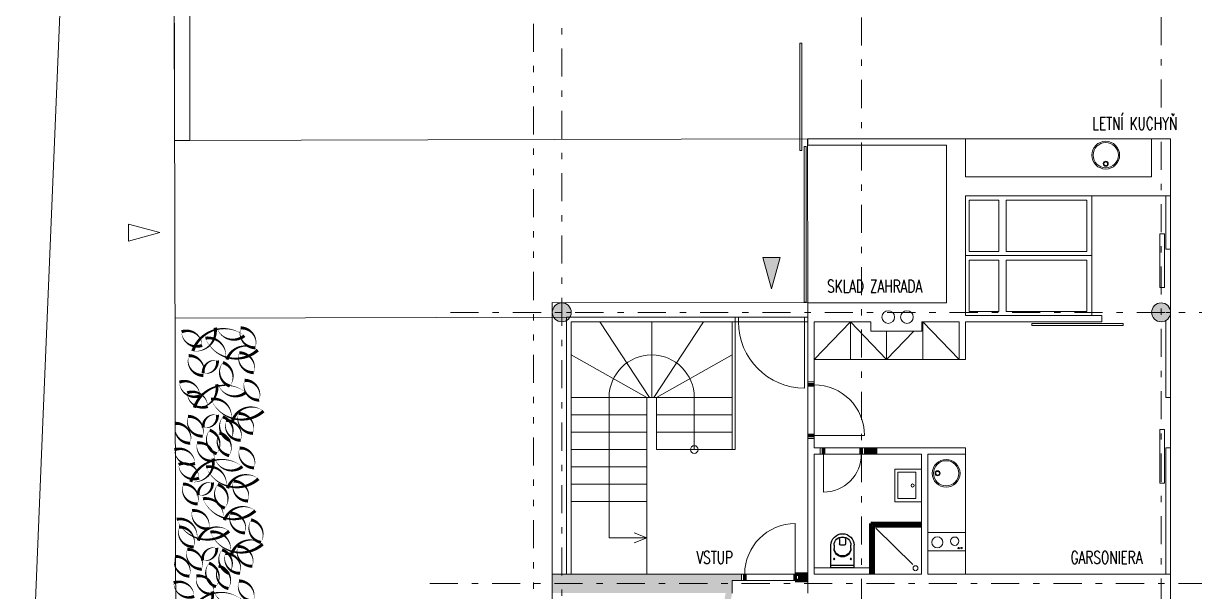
# Model space of a CAD drawing. Header units: metres. Extents: x -45 to 1930, y -347 to 488.
# Drawn here: x 140.31 to 158.87, y -22.33 to -13.33 of the extents above; entities that cross this region are included whole.
import ezdxf

# ---------------------------------------------------------------- set-up
doc = ezdxf.new("R2010")
doc.units = ezdxf.units.M
doc.linetypes.add('GETRENNT', pattern=[31.75, 12.7, -6.35, 0, -6.35, 0, -6.35])
doc.linetypes.add('ČERCHOVANÁ', pattern=[25.4, 12.7, -6.35, 0, -6.35])
for name, color, linetype in [('dveře', 3, 'Continuous'), ('okna', 4, 'Continuous'), ('OSA', 7, 'ČERCHOVANÁ'), ('popis', 6, 'Continuous'), ('SRAFY', 3, 'Continuous'), ('srafy sklo', 252, 'Continuous'), ('SRAFY-TERÉN', 252, 'Continuous'), ('zariz.predmety', 203, 'Continuous'), ('ZARIZOVAKY', 251, 'Continuous'), ('ZDIVO', 1, 'Continuous')]:
    doc.layers.add(name, color=color, linetype=linetype)
doc.layers.add('FLOATINGWINDOWS', color=2, linetype='Continuous', plot=False)
doc.styles.add('ROMANS', font='romans.shx', dxfattribs={"width": 0.7})

# ---------------------------------------------------------------- blocks, each defined once
blk = doc.blocks.new('drez')
at = {"lineweight": 0}
for centre, radius in [((0, -0.28), 0.22), ((0, -0.28), 0.2), ((0, -0.145), 0.04), ((0, -0.145), 0.03)]:
    blk.add_circle(centre, radius, dxfattribs=at)
blk = doc.blocks.new('WC 540 Starck 3')
at = {"linetype": 'ByBlock'}
for p, q in [((81.017, 94.399), (80.66, 94.399)), ((80.66, 94.349), (80.713, 94.349)), ((80.982, 94.034), (80.982, 94.399)), ((81.017, 94.034), (81.017, 94.399)), ((80.568, 94.265), (80.637, 94.265)), ((80.568, 94.168), (80.637, 94.168)), ((80.657, 94.188), (80.657, 94.245)), ((80.713, 94.084), (80.66, 94.084)), ((80.66, 94.034), (81.017, 94.034))]:
    blk.add_line(p, q, dxfattribs=at)
for centre in [(80.88, 94.348), (80.88, 94.084)]:
    blk.add_circle(centre, 0.0102, dxfattribs=at)
for centre, radius, start, end in [((80.66, 94.216), 0.183, 90, 270), ((80.66, 94.216), 0.133, 90, 270), ((80.713, 94.216), 0.133, 270, 90), ((80.697, 94.216), 0.133, 276.5328, 83.4672), ((80.621, 94.216), 0.09, 165.9057, 194.0943), ((80.568, 94.23), 0.035, 90, 165.9057), ((80.568, 94.203), 0.035, 194.0943, 270), ((80.637, 94.245), 0.02, 360, 90), ((80.637, 94.188), 0.02, 270, 0)]:
    blk.add_arc(centre, radius, start, end, dxfattribs=at)

msp = doc.modelspace()

# ---------------------------------------------------------------- hatches: boundary and pattern name
at = {"layer": 'SRAFY', "linetype": 'Continuous', "lineweight": 0}
for points in [[(152.032016, -17.03712), (152.304327, -17.03712), (152.168172, -17.535273)], [(153.843172, -20.157673), (153.843172, -20.057673), (153.641334, -20.057673), (153.641334, -20.157673)], [(152.743172, -22.057673), (152.593172, -22.057673), (152.593172, -22.157673), (152.743172, -22.157673)]]:
    msp.add_hatch(color=256, dxfattribs=at).paths.add_polyline_path(points)
h = msp.add_hatch(color=256, dxfattribs=at)
edge = h.paths.add_edge_path()
edge.add_arc((148.843172, -17.907673), 0.15, 0, 360)
h = msp.add_hatch(color=256, dxfattribs=at)
edge = h.paths.add_edge_path()
edge.add_arc((158.343172, -17.907673), 0.15, 0, 360)
h = msp.add_hatch(color=256, dxfattribs=at)
h.paths.add_polyline_path([(151.543172, -22.207673), (151.543172, -22.157673), (151.693172, -22.157673), (151.693172, -22.057673), (148.993172, -22.057673), (148.843172, -22.057673), (148.843172, -22.207673)])
h.paths.add_polyline_path([(148.843172, -22.207673), (148.843172, -22.357673), (148.993172, -22.357673), (151.441503, -22.357673), (151.29372, -23.16339), (151.392079, -23.181431), (151.543172, -22.357673), (151.543172, -22.207673)])
h.paths.add_polyline_path([(148.843172, -22.057673), (148.693172, -22.057673), (148.693172, -22.207673), (148.843172, -22.207673)])
h.paths.add_polyline_path([(148.843172, -22.357673), (148.843172, -22.207673), (148.693172, -22.207673), (148.693172, -22.357673)])

# ---------------------------------------------------------------- linework, layer by layer
at = {"linetype": 'Continuous', "lineweight": 0}
for p, q in [((142.706348, -15.181693), (142.651262, 7.836083)), ((142.951262, 7.836083), (142.947841, -15.181115)), ((140.92745, -12.252057), (140.618419, -19.642893)), ((142.947841, -15.181115), (142.706348, -15.181693)), ((150.232024, -19.257673), (149.447905, -18.057673)), ((150.268172, -19.257673), (150.268172, -18.057673)), ((150.268172, -18.057673), (150.268172, -19.257673)), ((150.304319, -19.257673), (151.088438, -18.057673)), ((151.543172, -20.082673), (151.543172, -18.057673)), ((151.593444, -20.082673), (151.593444, -18.057673)), ((150.193172, -19.257673), (148.993172, -18.578913)), ((150.343172, -19.257673), (151.543172, -18.578913)), ((152.843172, -19.007673), (152.743172, -19.007673)), ((150.193172, -19.257673), (148.993172, -19.257673)), ((149.593172, -21.482673), (149.593172, -19.257673)), ((150.193172, -20.907673), (150.193172, -19.257673)), ((150.343172, -19.257673), (150.193172, -19.257673)), ((150.343172, -20.082673), (150.343172, -19.257673)), ((151.543172, -19.257673), (150.343172, -19.257673)), ((150.943172, -20.082673), (150.943172, -19.257673)), ((140.618419, -19.642893), (140.309388, -27.03373)), ((150.193172, -19.532673), (148.993172, -19.532673)), ((151.543172, -19.532673), (150.343172, -19.532673)), ((150.193172, -19.807673), (148.993172, -19.807673)), ((151.543172, -19.807673), (150.343172, -19.807673)), ((152.843172, -19.907673), (152.743172, -19.907673)), ((150.193172, -20.082673), (148.993172, -20.082673)), ((151.543172, -20.082673), (150.343172, -20.082673)), ((151.593444, -20.082673), (151.543172, -20.082673)), ((152.941334, -20.157673), (152.941334, -20.057673)), ((153.641334, -20.157673), (153.641334, -20.057673)), ((155.243172, -22.057673), (155.243172, -20.157673)), ((150.193172, -20.357673), (148.993172, -20.357673)), ((150.193172, -20.632673), (148.993172, -20.632673)), ((150.193172, -20.907673), (148.993172, -20.907673)), ((150.193172, -20.907673), (150.193172, -22.057673)), ((154.405835, -21.907289), (153.820481, -21.328521)), ((150.193172, -21.482673), (149.593172, -21.482673)), ((150.193172, -21.482673), (149.992459, -21.405157)), ((150.193172, -21.482673), (149.992459, -21.560189)), ((154.643172, -21.399249), (155.243172, -21.399249)), ((154.643172, -21.690069), (155.243172, -21.690069)), ((151.693172, -22.157673), (151.693172, -22.057673)), ((152.593172, -22.157673), (152.593172, -22.057673)), ((153.743172, -21.957673), (152.843172, -21.957673))]:
    msp.add_line(p, q, dxfattribs=at)
at = {"linetype": 'Continuous', "lineweight": 70}
for p, q in [((154.543172, -21.257673), (153.743172, -21.257673)), ((153.743172, -22.057673), (153.743172, -21.257673)), ((154.543172, -21.292673), (153.778172, -21.292673)), ((153.778172, -22.057673), (153.778172, -21.292673))]:
    msp.add_line(p, q, dxfattribs=at)
at = {"linetype": 'Continuous', "lineweight": 0}
for centre, radius in [((150.943172, -20.082673), 0.061116), ((154.796277, -21.554603), 0.086891), ((155.071886, -21.535626), 0.066043), ((155.135211, -21.645682), 0.011931), ((155.179968, -21.645682), 0.011931), ((154.450307, -21.964977), 0.0392)]:
    msp.add_circle(centre, radius, dxfattribs=at)
msp.add_arc((150.268172, -19.257673), 0.675, 0, 180, dxfattribs=at)
at = {"layer": 'dveře', "linetype": 'Continuous', "lineweight": 0}
for p, q in [((152.743172, -19.007673), (152.743172, -19.907673)), ((152.843172, -19.907673), (152.843172, -19.007673)), ((152.843172, -19.857673), (153.643172, -19.857673)), ((153.641334, -20.057673), (152.941334, -20.057673)), ((152.941334, -20.157673), (153.641334, -20.157673)), ((152.991334, -20.157673), (152.993086, -20.757673)), ((152.543172, -22.057673), (152.543172, -21.257673)), ((151.743172, -22.057673), (152.543172, -22.057673)), ((152.593172, -22.157673), (151.693172, -22.157673))]:
    msp.add_line(p, q, dxfattribs=at)
for centre, radius, start, end in [((152.843172, -19.857673), 0.8, 0, 90), ((152.992829, -20.159166), 0.598507, 270.0245932, 0.1429573), ((152.543172, -22.057673), 0.8, 90, 180)]:
    msp.add_arc(centre, radius, start, end, dxfattribs=at)
at = {"layer": 'FLOATINGWINDOWS', "linetype": 'Continuous', "lineweight": 0, "flags": 128}
msp.add_lwpolyline([(148.693172, -30.027423), (148.693172, -17.752723), (152.743172, -17.757673), (152.736949, -15.157688), (158.493172, -15.157688), (158.493172, -35.166604)], close=True, dxfattribs=at)
at = {"layer": 'okna', "linetype": 'Continuous', "lineweight": 0}
for p, q in [((158.493172, -15.907673), (158.493172, -16.907673)), ((158.418172, -16.057673), (158.418172, -16.907673)), ((158.493172, -16.907673), (158.418172, -16.907673)), ((148.918172, -22.057673), (148.918172, -17.982673)), ((151.643172, -17.982673), (148.918172, -17.982673)), ((152.743172, -17.982673), (152.693172, -17.982673)), ((158.493172, -19.257673), (158.493172, -17.907673)), ((148.993172, -22.057673), (148.993172, -18.057673)), ((148.993172, -18.057673), (151.643172, -18.057673)), ((152.693172, -18.057673), (152.743172, -18.057673)), ((158.418172, -19.257673), (158.418172, -18.037577)), ((158.418172, -19.257673), (158.493172, -19.257673)), ((158.416862, -22.057673), (158.416862, -20.057673)), ((158.418172, -20.057673), (158.493172, -20.057673)), ((158.493172, -22.057673), (158.493172, -20.057673))]:
    msp.add_line(p, q, dxfattribs=at)
for points in [[(158.324222, -16.661797), (158.399222, -16.661797), (158.399222, -17.51483), (158.324222, -17.51483)], [(158.324222, -19.763992), (158.399222, -19.763992), (158.399222, -20.617024), (158.324222, -20.617024)]]:
    msp.add_lwpolyline(points, close=True, dxfattribs=at)
at = {"layer": 'OSA', "color": 253, "lineweight": 0, "ltscale": 0.035}
for p, q in [((148.843172, -8.77749), (148.843172, -33.800245)), ((153.593172, -11.256196), (153.593172, -34.030199)), ((158.343172, -11.2472), (158.343172, -36.508916)), ((147.079203, -17.907673), (161.952523, -17.907673)), ((147.080809, -17.907673), (161.954129, -17.907673)), ((146.749078, -22.207673), (161.622398, -22.207673)), ((146.750685, -22.207673), (161.624004, -22.207673))]:
    msp.add_line(p, q, dxfattribs=at)
at = {"layer": 'OSA', "linetype": 'Continuous', "lineweight": 0}
for p, q in [((155.243172, -15.157673), (158.193172, -15.157673)), ((151.593172, -18.057673), (151.593172, -17.982673)), ((151.593172, -17.982673), (151.593172, -18.057673)), ((151.643172, -17.982673), (151.643172, -18.057673)), ((151.643172, -17.982673), (152.693172, -17.982673)), ((152.693172, -17.982673), (152.693172, -19.107673)), ((151.643172, -18.057673), (152.693172, -18.057673))]:
    msp.add_line(p, q, dxfattribs=at)
for points in [[(152.650994, -15.339137), (152.617018, -15.339137), (152.617018, -13.637804), (152.650994, -13.637804)], [(152.719536, -17.743645), (152.685559, -17.743645), (152.685559, -15.277744), (152.719536, -15.277744)], [(156.293752, -18.118217), (156.293752, -18.084241), (157.744412, -18.084241), (157.744412, -18.118217)], [(154.543172, -20.393642), (154.543172, -20.911255), (154.122103, -20.911255), (154.122103, -20.393642)], [(154.453669, -20.443642), (154.453669, -20.861255), (154.172103, -20.861255), (154.172103, -20.443642)]]:
    msp.add_lwpolyline(points, close=True, dxfattribs=at)
msp.add_circle((154.404655, -20.652448), 0.025266, dxfattribs=at)
msp.add_arc((152.693172, -18.057673), 1.05, 180, 270, dxfattribs=at)
at = {"layer": 'SRAFY', "linetype": 'Continuous', "lineweight": 0}
for p, q in [((141.974927, -16.779231), (141.974927, -16.50692)), ((142.473081, -16.643076), (141.974927, -16.50692)), ((142.473081, -16.643076), (141.974927, -16.779231)), ((152.032016, -17.03712), (152.304327, -17.03712)), ((152.168172, -17.535273), (152.032016, -17.03712)), ((152.168172, -17.535273), (152.304327, -17.03712))]:
    msp.add_line(p, q, dxfattribs=at)
at = {"layer": 'srafy sklo', "linetype": 'Continuous', "lineweight": 0}
for p, q in [((148.918172, -17.907673), (148.993172, -17.907673)), ((158.418172, -17.907673), (158.493172, -17.907673))]:
    msp.add_line(p, q, dxfattribs=at)
at = {"layer": 'SRAFY-TERÉN', "linetype": 'Continuous', "lineweight": 0}
for p, q in [((152.743172, -15.157673), (142.706348, -15.181693)), ((148.918172, -17.982673), (142.713087, -17.997523))]:
    msp.add_line(p, q, dxfattribs=at)
at = {"layer": 'zariz.predmety', "color": 253, "linetype": 'Continuous', "ltscale": 0.001}
for points in [[(143.140312, -18.431645, 0, 0, 0.520567051), (143.140312, -18.431645, 0, 0.05, 0.520567051), (142.816446, -18.216196, 0, 0.05, 0.520567051), (143.140312, -18.431645, 0.05, 0.05, 0)], [(142.995022, -18.520344, 0, 0, 0.520567051), (142.995022, -18.520344, 0, 0.05, 0.520567051), (143.347477, -18.150584, 0, 0.05, 0.520567051), (143.378236, -18.158177, 0, 0.05, 0.520567051), (143.811965, -18.278285, 0, 0.05, 0.520567051), (142.995022, -18.520344, 0.05, 0.05, 0)], [(143.984369, -18.468595, 0, 0, 0.520567051), (143.984369, -18.468595, 0, 0.05, 0.520567051), (143.754424, -18.154854, 0, 0.05, 0.520567051), (143.984369, -18.468595, 0.05, 0.05, 0)], [(144.024823, -18.506485, 0, 0, 0.520567051), (144.024823, -18.506485, 0, 0.05, 0.520567051), (143.536461, -18.656316, 0, 0.05, 0.520567051), (143.513359, -18.634636, 0, 0.05, 0.520567051), (143.193987, -18.317542, 0, 0.05, 0.520567051), (144.024823, -18.506485, 0.05, 0.05, 0)], [(143.961242, -18.862809, 0, 0, 0.520567051), (143.961242, -18.862809, 0, 0.05, 0.520567051), (143.731298, -18.549068, 0, 0.05, 0.520567051), (143.961242, -18.862809, 0.05, 0.05, 0)], [(142.931098, -18.594494, 0, 0, 0.520567051), (142.931098, -18.594494, 0, 0.05, 0.520567051), (143.161043, -18.908234, 0, 0.05, 0.520567051), (142.931098, -18.594494, 0.05, 0.05, 0)], [(143.16141, -18.872056, 0, 0, 0.520567051), (143.16141, -18.872056, 0, 0.05, 0.520567051), (143.383703, -18.672346, 0, 0.05, 0.520567051), (143.16141, -18.872056, 0.05, 0.05, 0)], [(143.580691, -19.076341, 0, 0, 0.520567051), (143.580691, -19.076341, 0, 0.05, 0.520567051), (143.470242, -18.703369, 0, 0.05, 0.520567051), (143.580691, -19.076341, 0.05, 0.05, 0)], [(143.106871, -19.230249, 0, 0, 0.520567051), (143.106871, -19.230249, 0, 0.05, 0.520567051), (142.783005, -19.014799, 0, 0.05, 0.520567051), (143.106871, -19.230249, 0.05, 0.05, 0)], [(143.019147, -19.41869, 0, 0, 0.520567051), (143.019147, -19.41869, 0, 0.05, 0.520567051), (143.371602, -19.048929, 0, 0.05, 0.520567051), (143.40236, -19.056522, 0, 0.05, 0.520567051), (143.836089, -19.176631, 0, 0.05, 0.520567051), (143.019147, -19.41869, 0.05, 0.05, 0)], [(144.046214, -19.299116, 0, 0, 0.520567051), (144.046214, -19.299116, 0, 0.05, 0.520567051), (143.81627, -18.985376, 0, 0.05, 0.520567051), (144.046214, -19.299116, 0.05, 0.05, 0)], [(143.229944, -19.398926, 0, 0, 0.520567051), (143.229944, -19.398926, 0, 0.05, 0.520567051), (142.906078, -19.183476, 0, 0.05, 0.520567051), (143.229944, -19.398926, 0.05, 0.05, 0)], [(144.114456, -19.473766, 0, 0, 0.520567051), (144.114456, -19.473766, 0, 0.05, 0.520567051), (143.626093, -19.623597, 0, 0.05, 0.520567051), (143.602992, -19.601917, 0, 0.05, 0.520567051), (143.28362, -19.284822, 0, 0.05, 0.520567051), (144.114456, -19.473766, 0.05, 0.05, 0)], [(143.949191, -19.825361, 0, 0, 0.520567051), (143.949191, -19.825361, 0, 0.05, 0.520567051), (143.719247, -19.51162, 0, 0.05, 0.520567051), (143.949191, -19.825361, 0.05, 0.05, 0)], [(142.722574, -19.667718, 0, 0, 0.520567051), (142.722574, -19.667718, 0, 0.05, 0.520567051), (142.952519, -19.981459, 0, 0.05, 0.520567051), (142.722574, -19.667718, 0.05, 0.05, 0)], [(142.919047, -19.557045, 0, 0, 0.520567051), (142.919047, -19.557045, 0, 0.05, 0.520567051), (143.148992, -19.870786, 0, 0.05, 0.520567051), (142.919047, -19.557045, 0.05, 0.05, 0)], [(143.161244, -19.733465, 0, 0, 0.520567051), (143.161244, -19.733465, 0, 0.05, 0.520567051), (143.383537, -19.533755, 0, 0.05, 0.520567051), (143.161244, -19.733465, 0.05, 0.05, 0)], [(143.580525, -19.93775, 0, 0, 0.520567051), (143.580525, -19.93775, 0, 0.05, 0.520567051), (143.470075, -19.564778, 0, 0.05, 0.520567051), (143.580525, -19.93775, 0.05, 0.05, 0)], [(143.752718, -19.936033, 0, 0, 0.520567051), (143.752718, -19.936033, 0, 0.05, 0.520567051), (143.522774, -19.622293, 0, 0.05, 0.520567051), (143.752718, -19.936033, 0.05, 0.05, 0)], [(143.372167, -20.149566, 0, 0, 0.520567051), (143.372167, -20.149566, 0, 0.05, 0.520567051), (143.261718, -19.776593, 0, 0.05, 0.520567051), (143.372167, -20.149566, 0.05, 0.05, 0)], [(143.415121, -19.822509, 0, 0, 0.520567051), (143.415121, -19.822509, 0, 0.05, 0.520567051), (143.570573, -20.179079, 0, 0.05, 0.520567051), (143.415121, -19.822509, 0.05, 0.05, 0)], [(143.027344, -20.303473, 0, 0, 0.520567051), (143.027344, -20.303473, 0, 0.05, 0.520567051), (142.703477, -20.088024, 0, 0.05, 0.520567051), (143.027344, -20.303473, 0.05, 0.05, 0)], [(143.063063, -19.979357, 0, 0, 0.520567051), (143.063063, -19.979357, 0, 0.05, 0.520567051), (143.329824, -20.262458, 0, 0.05, 0.520567051), (143.063063, -19.979357, 0.05, 0.05, 0)], [(143.966687, -20.372341, 0, 0, 0.520567051), (143.966687, -20.372341, 0, 0.05, 0.520567051), (143.736742, -20.0586, 0, 0.05, 0.520567051), (143.966687, -20.372341, 0.05, 0.05, 0)], [(142.962476, -20.594844, 0, 0, 0.520567051), (142.962476, -20.594844, 0, 0.05, 0.520567051), (143.314931, -20.225084, 0, 0.05, 0.520567051), (143.345689, -20.232676, 0, 0.05, 0.520567051), (143.779418, -20.352785, 0, 0.05, 0.520567051), (142.962476, -20.594844, 0.05, 0.05, 0)], [(143.093433, -20.535243, 0, 0, 0.520567051), (143.093433, -20.535243, 0, 0.05, 0.520567051), (142.769567, -20.319794, 0, 0.05, 0.520567051), (143.093433, -20.535243, 0.05, 0.05, 0)], [(144.034929, -20.546991, 0, 0, 0.520567051), (144.034929, -20.546991, 0, 0.05, 0.520567051), (143.546566, -20.696822, 0, 0.05, 0.520567051), (143.523465, -20.675141, 0, 0.05, 0.520567051), (143.204093, -20.358047, 0, 0.05, 0.520567051), (144.034929, -20.546991, 0.05, 0.05, 0)], [(142.83952, -20.63027, 0, 0, 0.520567051), (142.83952, -20.63027, 0, 0.05, 0.520567051), (143.069464, -20.944011, 0, 0.05, 0.520567051), (142.83952, -20.63027, 0.05, 0.05, 0)], [(143.081717, -20.806689, 0, 0, 0.520567051), (143.081717, -20.806689, 0, 0.05, 0.520567051), (143.30401, -20.60698, 0, 0.05, 0.520567051), (143.081717, -20.806689, 0.05, 0.05, 0)], [(143.869664, -20.898585, 0, 0, 0.520567051), (143.869664, -20.898585, 0, 0.05, 0.520567051), (143.639719, -20.584844, 0, 0.05, 0.520567051), (143.869664, -20.898585, 0.05, 0.05, 0)], [(143.500998, -21.010975, 0, 0, 0.520567051), (143.500998, -21.010975, 0, 0.05, 0.520567051), (143.390548, -20.638002, 0, 0.05, 0.520567051), (143.500998, -21.010975, 0.05, 0.05, 0)], [(143.986085, -21.053241, 0, 0, 0.520567051), (143.986085, -21.053241, 0, 0.05, 0.520567051), (143.497723, -21.203072, 0, 0.05, 0.520567051), (143.474621, -21.181391, 0, 0.05, 0.520567051), (143.155249, -20.864297, 0, 0.05, 0.520567051), (143.986085, -21.053241, 0.05, 0.05, 0)], [(143.569976, -21.376672, 0, 0, 0.520567051), (143.569976, -21.376672, 0, 0.05, 0.520567051), (143.081614, -21.526503, 0, 0.05, 0.520567051), (143.058513, -21.504823, 0, 0.05, 0.520567051), (142.739141, -21.187729, 0, 0.05, 0.520567051), (143.569976, -21.376672, 0.05, 0.05, 0)], [(142.983536, -21.052581, 0, 0, 0.520567051), (142.983536, -21.052581, 0, 0.05, 0.520567051), (143.250297, -21.335682, 0, 0.05, 0.520567051), (142.983536, -21.052581, 0.05, 0.05, 0)], [(143.82082, -21.404835, 0, 0, 0.520567051), (143.82082, -21.404835, 0, 0.05, 0.520567051), (143.590876, -21.091095, 0, 0.05, 0.520567051), (143.82082, -21.404835, 0.05, 0.05, 0)], [(143.007336, -21.625393, 0, 0, 0.520567051), (143.007336, -21.625393, 0, 0.05, 0.520567051), (142.777392, -21.311652, 0, 0.05, 0.520567051), (143.007336, -21.625393, 0.05, 0.05, 0)], [(143.91804, -21.198481, 0, 0, 0.520567051), (143.91804, -21.198481, 0, 0.05, 0.520567051), (144.073492, -21.555051, 0, 0.05, 0.520567051), (143.91804, -21.198481, 0.05, 0.05, 0)], [(144.102871, -21.581886, 0, 0, 0.520567051), (144.102871, -21.581886, 0, 0.05, 0.520567051), (143.614509, -21.731717, 0, 0.05, 0.520567051), (143.591407, -21.710036, 0, 0.05, 0.520567051), (143.272035, -21.392942, 0, 0.05, 0.520567051), (144.102871, -21.581886, 0.05, 0.05, 0)], [(142.907462, -21.665165, 0, 0, 0.520567051), (142.907462, -21.665165, 0, 0.05, 0.520567051), (143.137407, -21.978906, 0, 0.05, 0.520567051), (142.907462, -21.665165, 0.05, 0.05, 0)], [(143.149659, -21.841585, 0, 0, 0.520567051), (143.149659, -21.841585, 0, 0.05, 0.520567051), (143.371952, -21.641875, 0, 0.05, 0.520567051), (143.149659, -21.841585, 0.05, 0.05, 0)], [(143.56894, -22.04587, 0, 0, 0.520567051), (143.56894, -22.04587, 0, 0.05, 0.520567051), (143.458491, -21.672897, 0, 0.05, 0.520567051), (143.56894, -22.04587, 0.05, 0.05, 0)], [(143.741134, -22.044153, 0, 0, 0.520567051), (143.741134, -22.044153, 0, 0.05, 0.520567051), (143.511189, -21.730412, 0, 0.05, 0.520567051), (143.741134, -22.044153, 0.05, 0.05, 0)], [(143.937606, -21.93348, 0, 0, 0.520567051), (143.937606, -21.93348, 0, 0.05, 0.520567051), (143.707662, -21.61974, 0, 0.05, 0.520567051), (143.937606, -21.93348, 0.05, 0.05, 0)], [(142.71099, -21.775838, 0, 0, 0.520567051), (142.71099, -21.775838, 0, 0.05, 0.520567051), (142.940934, -22.089579, 0, 0.05, 0.520567051), (142.71099, -21.775838, 0.05, 0.05, 0)], [(143.360583, -22.257686, 0, 0, 0.520567051), (143.360583, -22.257686, 0, 0.05, 0.520567051), (143.250133, -21.884713, 0, 0.05, 0.520567051), (143.360583, -22.257686, 0.05, 0.05, 0)], [(143.403536, -21.930628, 0, 0, 0.520567051), (143.403536, -21.930628, 0, 0.05, 0.520567051), (143.558988, -22.287199, 0, 0.05, 0.520567051), (143.403536, -21.930628, 0.05, 0.05, 0)], [(143.051478, -22.087477, 0, 0, 0.520567051), (143.051478, -22.087477, 0, 0.05, 0.520567051), (143.318239, -22.370578, 0, 0.05, 0.520567051), (143.051478, -22.087477, 0.05, 0.05, 0)], [(143.015759, -22.411593, 0, 0, 0.520567051), (143.015759, -22.411593, 0, 0.05, 0.520567051), (142.691893, -22.196144, 0, 0.05, 0.520567051), (143.015759, -22.411593, 0.05, 0.05, 0)], [(143.955102, -22.480461, 0, 0, 0.520567051), (143.955102, -22.480461, 0, 0.05, 0.520567051), (143.725158, -22.16672, 0, 0.05, 0.520567051), (143.955102, -22.480461, 0.05, 0.05, 0)], [(142.950891, -22.702963, 0, 0, 0.520567051), (142.950891, -22.702963, 0, 0.05, 0.520567051), (143.303346, -22.333203, 0, 0.05, 0.520567051), (143.334104, -22.340796, 0, 0.05, 0.520567051), (143.767834, -22.460905, 0, 0.05, 0.520567051), (142.950891, -22.702963, 0.05, 0.05, 0)]]:
    msp.add_lwpolyline(points, format="xyseb", close=True, dxfattribs=at)
at = {"layer": 'ZARIZOVAKY', "linetype": 'Continuous', "lineweight": 0}
for p, q in [((153.418172, -18.057673), (152.843172, -18.657673)), ((153.418172, -18.657673), (153.418172, -18.057673)), ((153.418172, -18.057673), (153.993172, -18.657673)), ((154.568172, -18.057673), (154.549477, -18.07718)), ((154.568172, -18.657673), (154.568172, -18.057673)), ((154.568172, -18.057673), (155.143172, -18.657673)), ((153.993172, -18.657673), (153.993172, -18.207673)), ((154.424422, -18.207673), (153.993172, -18.657673)), ((153.993172, -18.657673), (152.843172, -18.657673)), ((155.143172, -18.657673), (153.993172, -18.657673))]:
    msp.add_line(p, q, dxfattribs=at)
for points in [[(157.243172, -16.057673), (157.243172, -17.007673), (155.243172, -17.007673), (155.243172, -16.057673)], [(155.77025, -16.128289), (155.77025, -16.943818), (155.303353, -16.943818), (155.303353, -16.128289)], [(157.168431, -16.128289), (157.168431, -16.943818), (155.889233, -16.943818), (155.889233, -16.128289)], [(157.243172, -17.007673), (157.243172, -17.957673), (155.243172, -17.957673), (155.243172, -17.007673)], [(155.77025, -17.078289), (155.77025, -17.893818), (155.303353, -17.893818), (155.303353, -17.078289)], [(157.168431, -17.078289), (157.168431, -17.893818), (155.889233, -17.893818), (155.889233, -17.078289)]]:
    msp.add_lwpolyline(points, close=True, dxfattribs=at)
at = {"layer": 'ZDIVO', "linetype": 'Continuous', "lineweight": 0}
for p, q in [((155.243172, -15.157673), (152.743172, -15.157673)), ((152.743172, -15.257673), (152.743172, -15.157673)), ((155.243172, -15.757673), (155.243172, -15.157673)), ((158.193172, -15.157673), (158.493172, -15.157673)), ((158.193172, -15.157673), (158.193172, -15.757673)), ((158.493172, -16.057673), (158.493172, -15.157673)), ((154.943172, -15.257673), (152.743172, -15.257673)), ((154.943172, -17.757673), (154.943172, -15.257673)), ((155.243172, -15.757673), (158.193172, -15.757673)), ((155.243172, -17.957673), (155.243172, -16.057673)), ((155.243172, -16.057673), (158.493172, -16.057673)), ((152.743172, -22.357673), (152.743172, -17.757673)), ((153.843172, -17.757673), (152.743172, -17.757673)), ((154.943172, -17.757673), (153.843172, -17.757673)), ((154.943172, -17.757673), (153.918172, -17.757673)), ((155.243172, -17.957673), (157.402146, -17.957673)), ((157.402146, -17.957673), (157.402146, -18.057673)), ((152.843172, -20.057673), (152.843172, -18.057673)), ((153.743172, -18.057673), (152.843172, -18.057673)), ((153.743172, -18.207673), (153.743172, -18.057673)), ((154.549477, -18.057673), (155.143172, -18.057673)), ((154.549477, -18.057673), (154.549477, -18.207673)), ((155.143172, -18.657673), (155.143172, -18.057673)), ((155.243172, -18.057673), (155.243172, -18.657673)), ((155.243172, -18.057673), (157.402146, -18.057673)), ((154.549477, -18.207673), (153.743172, -18.207673)), ((155.243172, -18.657673), (155.143172, -18.657673)), ((152.843172, -19.907673), (152.843172, -19.857673)), ((152.991334, -20.057673), (152.843172, -20.057673)), ((152.843172, -22.057673), (152.843172, -20.157673)), ((152.991334, -20.157673), (152.843172, -20.157673)), ((153.591334, -20.057673), (155.243172, -20.057673)), ((153.591334, -20.157673), (154.543172, -20.157673)), ((154.543172, -20.157673), (154.543172, -22.057673)), ((155.243172, -20.157673), (154.643172, -20.157673)), ((154.643172, -20.157673), (154.643172, -22.057673)), ((155.243172, -20.057673), (155.243172, -20.157673)), ((148.993172, -22.057673), (148.993172, -21.626129)), ((148.993172, -22.057673), (148.693172, -22.057673)), ((148.693172, -22.057673), (148.693172, -22.357673)), ((151.743172, -22.057673), (148.993172, -22.057673)), ((154.543172, -22.057673), (152.843172, -22.057673)), ((156.393172, -22.057673), (154.643172, -22.057673)), ((158.493172, -22.057673), (155.243172, -22.057673)), ((158.493172, -22.057673), (158.493172, -22.357673)), ((158.493172, -22.057673), (158.493172, -22.357673)), ((151.543172, -22.157673), (151.543172, -22.357673)), ((151.743172, -22.157673), (151.543172, -22.157673)), ((152.593172, -22.157673), (152.543172, -22.157673))]:
    msp.add_line(p, q, dxfattribs=at)
at = {"layer": 'ZDIVO', "linetype": 'ByBlock', "lineweight": 70}
for p, q in [((152.843172, -19.057673), (152.743172, -19.057673)), ((152.843172, -19.857673), (152.743172, -19.857673)), ((152.991334, -20.157673), (152.991334, -20.057673)), ((153.591334, -20.157673), (153.591334, -20.057673)), ((151.743172, -22.157673), (151.743172, -22.057673)), ((152.543172, -22.157673), (152.543172, -22.057673)), ((152.543172, -22.057673), (152.743172, -22.057673)), ((152.543172, -22.157673), (152.743172, -22.157673))]:
    msp.add_line(p, q, dxfattribs=at)
at = {"layer": 'ZDIVO', "linetype": 'Continuous', "lineweight": 0, "flags": 128}
msp.add_lwpolyline([(166.325758, -46.833055), (143.183432, -30.29346), (142.741859, -30.019693), (142.651262, 7.836083), (146.725913, 7.633634), (157.126179, 7.416588), (173.355135, 6.497163), (171.758768, -9.17884), (169.47157, -21.436195), (167.875314, -30.444402), (166.433603, -42.7286)], close=True, dxfattribs=at)
at = {"layer": 'ZDIVO', "linetype": 'GETRENNT', "lineweight": 0, "ltscale": 0.035, "flags": 128}
msp.add_lwpolyline([(148.393172, -11.360871), (159.693172, -11.360871), (159.693172, -35.600022), (159.842651, -35.678025), (159.842651, -36.185611), (148.393172, -30.210871)], close=True, dxfattribs=at)
at = {"layer": 'ZDIVO', "linetype": 'Continuous', "lineweight": 0}
for centre, radius in [((148.843172, -17.907673), 0.15), ((158.343172, -17.907673), 0.15), ((154.017683, -17.982673), 0.1), ((154.313656, -17.982673), 0.1)]:
    msp.add_circle(centre, radius, dxfattribs=at)

# ---------------------------------------------------------------- block references
at = {"linetype": 'Continuous', "lineweight": 0}
for p, rotation in [((157.46597, -15.695468), 180), ((154.656196, -20.459299), 90)]:
    msp.add_blockref('drez', p, dxfattribs=dict(at, rotation=rotation))
at = {"linetype": 'Continuous', "lineweight": 0, "xscale": -1, "rotation": 90}
msp.add_blockref('WC 540 Starck 3', (247.509327, 59.059788), dxfattribs=at)

# ---------------------------------------------------------------- texts
at = {"layer": 'popis', "linetype": 'Continuous', "lineweight": 0, "char_height": 0.2, "attachment_point": 1, "style": 'ROMANS'}
for s, insert, width in [('LETNÍ KUCHYŇ', (157.255581, -14.812537), 2.20915077), ('SKLAD ZAHRADA', (153.049249, -17.393969), 2.81927378), ('VSTUP', (150.975839, -21.693969), 1.33215401), ('GARSONIERA', (156.908818, -21.693969), 1.33215401)]:
    msp.add_mtext(s, dxfattribs=dict(at, insert=insert, width=width))

doc.saveas('drawing.dxf')
